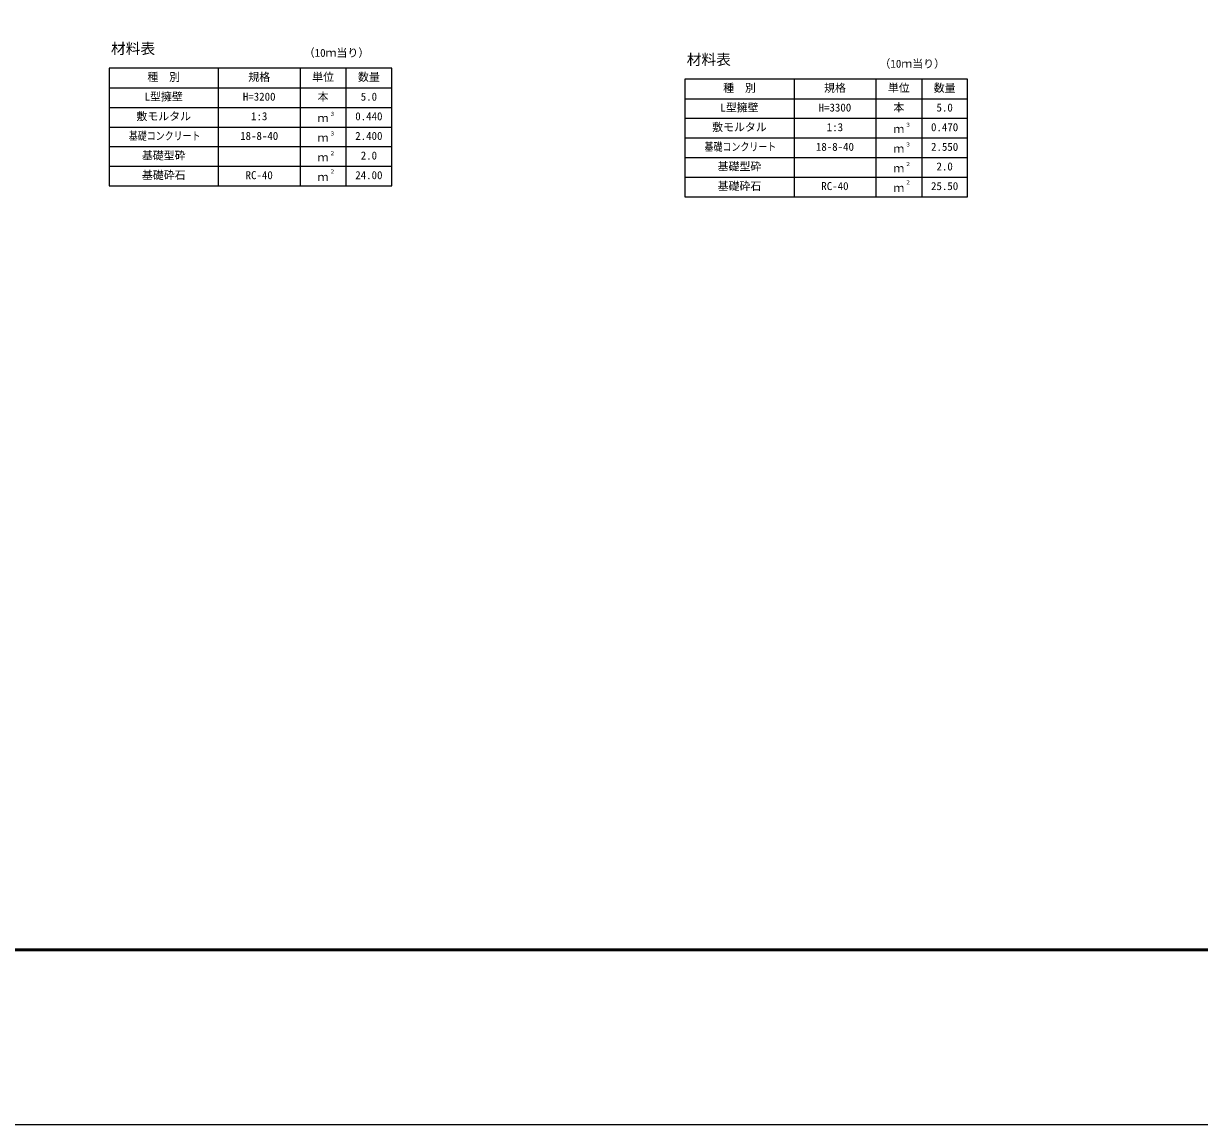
# Model space of a CAD drawing. Units: millimetres, scale not verified. Extents: x -67200 to 67200, y -23760 to 23760.
# Drawn here: x 13057 to 23832, y -23760 to -13667 of the extents above; entities that cross this region are included whole.
import ezdxf
from ezdxf.enums import TextEntityAlignment as Align

# ---------------------------------------------------------------- set-up
doc = ezdxf.new("R2010")
doc.units = ezdxf.units.MM
doc.header["$LTSCALE"] = 80
for name, color, linetype, lineweight in [('0-2_Defpoints', 5, 'Continuous', 25), ('0-4_HYO', 3, 'Continuous', 25), ('0-5_HYO2', 4, 'Continuous', 25), ('0-8_TXT', 7, 'Continuous', 25), ('0-9_WAKU', 3, 'Continuous', 25)]:
    doc.layers.add(name, color=color, linetype=linetype, lineweight=lineweight)
doc.styles.add('ＭＳ ゴシック', font='')
doc.styles.get('ＭＳ ゴシック').set_extended_font_data('MS Gothic')

msp = doc.modelspace()

# ---------------------------------------------------------------- linework, layer by layer
at = {"layer": '0-2_Defpoints'}
msp.add_lwpolyline([(0, -23760), (67200, -23760), (67200, 23760), (0, 23760)], close=True, dxfattribs=at)
at = {"layer": '0-4_HYO'}
for p, q in [((14841.25, -14075.79), (14841.25, -15155.79)), ((15591.25, -14075.79), (15591.25, -15155.79)), ((16011.25, -14075.79), (16011.25, -15155.79)), ((20116.61, -14175.79), (20116.61, -15255.79)), ((20866.61, -14175.79), (20866.61, -15255.79)), ((21286.61, -14175.79), (21286.61, -15255.79)), ((13841.25, -14255.79), (16431.25, -14255.79)), ((19116.61, -14355.79), (21706.61, -14355.79))]:
    msp.add_line(p, q, dxfattribs=at)
for points in [[(13841.25, -15155.79), (16431.25, -15155.79), (16431.25, -14075.79), (13841.25, -14075.79)], [(19116.61, -15255.79), (21706.61, -15255.79), (21706.61, -14175.79), (19116.61, -14175.79)]]:
    msp.add_lwpolyline(points, close=True, dxfattribs=at)
at = {"layer": '0-5_HYO2'}
for p, q in [((13841.25, -14435.79), (16431.25, -14435.79)), ((19116.61, -14535.79), (21706.61, -14535.79)), ((13841.25, -14615.79), (16431.25, -14615.79)), ((19116.61, -14715.79), (21706.61, -14715.79)), ((13841.25, -14795.79), (16431.25, -14795.79)), ((13841.25, -14975.79), (16431.25, -14975.79)), ((19116.61, -14895.79), (21706.61, -14895.79)), ((19116.61, -15075.79), (21706.61, -15075.79))]:
    msp.add_line(p, q, dxfattribs=at)
at = {"layer": '0-9_WAKU', "lineweight": 50}
msp.add_lwpolyline([(1600, -22160), (65600, -22160), (65600, 22160), (1600, 22160)], close=True, dxfattribs=at)

# ---------------------------------------------------------------- texts
at = {"layer": '0-8_TXT', "style": 'ＭＳ ゴシック'}
for s, height, p in [('材料表', 98.97, (13857.92, -13975.79)), ('（10ｍ当り）', 73.31, (15624.58, -13994.13)), ('材料表', 98.97, (19133.27, -14075.79)), ('（10ｍ当り）', 73.31, (20899.94, -14094.13)), ('種\u3000別', 73.31, (14191.25, -14215.79)), ('規格', 73.31, (15116.25, -14215.79)), ('単位', 73.31, (15701.25, -14215.79)), ('数量', 73.31, (16121.25, -14215.79)), ('種\u3000別', 73.31, (19466.61, -14315.79)), ('規格', 73.31, (20391.61, -14315.79)), ('単位', 73.31, (20976.61, -14315.79)), ('数量', 73.31, (21396.61, -14315.79)), ('L型擁壁', 73.31, (14166.25, -14395.79)), ('H=3200', 73.31, (15066.25, -14395.79)), ('本', 73.31, (15751.25, -14395.79)), ('5.0', 73.31, (16146.25, -14395.79)), ('L型擁壁', 73.31, (19441.61, -14495.79)), ('H=3300', 73.31, (20341.61, -14495.79)), ('本', 73.31, (21026.61, -14495.79)), ('5.0', 73.31, (21421.61, -14495.79)), ('敷モルタル', 73.31, (14091.25, -14575.79)), ('1:3', 73.31, (15141.25, -14575.79)), ('ｍ', 73.31, (15751.25, -14592.46)), ('３', 36.66, (15860.49, -14525.18)), ('0.440', 73.31, (16096.25, -14575.79)), ('敷モルタル', 73.31, (19366.61, -14675.79)), ('1:3', 73.31, (20416.61, -14675.79)), ('ｍ', 73.31, (21026.61, -14692.46)), ('３', 36.66, (21135.84, -14625.18)), ('0.470', 73.31, (21371.61, -14675.79)), ('18-8-40', 73.31, (15041.25, -14755.79)), ('ｍ', 73.31, (15751.25, -14772.46)), ('３', 36.66, (15860.49, -14705.18)), ('2.400', 73.31, (16096.25, -14755.79)), ('18-8-40', 73.31, (20316.61, -14855.79)), ('３', 36.66, (21135.84, -14805.18)), ('2.550', 73.31, (21371.61, -14855.79)), ('基礎型砕', 73.31, (14141.25, -14935.79)), ('２', 36.66, (15860.49, -14885.18)), ('2.0', 73.31, (16146.25, -14935.79)), ('ｍ', 73.31, (21026.61, -14872.46)), ('ｍ', 73.31, (15751.25, -14952.46)), ('基礎型砕', 73.31, (19416.61, -15035.79)), ('ｍ', 73.31, (21026.61, -15052.46)), ('２', 36.66, (21135.84, -14985.18)), ('2.0', 73.31, (21421.61, -15035.79)), ('基礎砕石', 73.31, (14141.25, -15115.79)), ('RC-40', 73.31, (15091.25, -15115.79)), ('ｍ', 73.31, (15751.25, -15132.46)), ('２', 36.66, (15860.49, -15051.85)), ('24.00', 73.31, (16096.25, -15115.79)), ('基礎砕石', 73.31, (19416.61, -15215.79)), ('RC-40', 73.31, (20366.61, -15215.79)), ('ｍ', 73.31, (21026.61, -15232.46)), ('２', 36.66, (21135.84, -15151.85)), ('25.50', 73.31, (21371.61, -15215.79))]:
    msp.add_text(s, height=height, dxfattribs=at).set_placement(p, align=Align.BOTTOM_LEFT)
at = {"layer": '0-8_TXT', "style": 'ＭＳ ゴシック', "width": 0.8}
for p in [(14021.25, -14755.79), (19296.61, -14855.79)]:
    msp.add_text('基礎コンクリート', height=73.31, dxfattribs=at).set_placement(p, align=Align.BOTTOM_LEFT)

doc.saveas('drawing.dxf')
